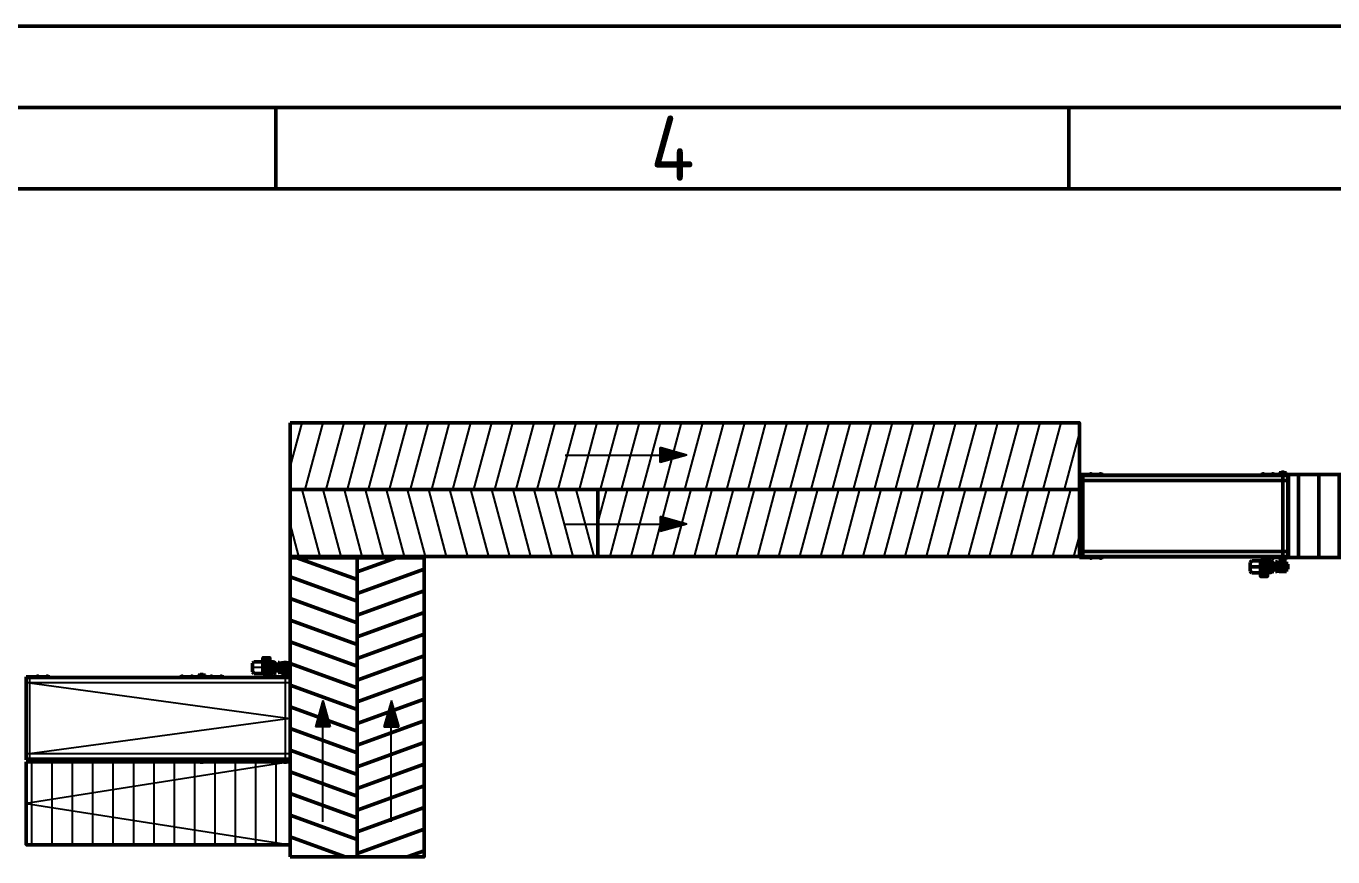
# Model space of a CAD drawing. Header units: millimetres. Extents: x 0 to 118800, y 79635 to 177025.
# Drawn here: x 27135 to 43172, y 166821 to 177025 of the extents above; entities that cross this region are included whole.
import ezdxf
from ezdxf.enums import TextEntityAlignment as Align

# ---------------------------------------------------------------- set-up
doc = ezdxf.new("R2010")
doc.units = ezdxf.units.MM
doc.header["$LTSCALE"] = 200
doc.linetypes.add('AM_DIN_F_W050', pattern=[6.25, 4.75, -1.5])
doc.linetypes.add('AM_DIN_G_W050', pattern=[13.75, 9.75, -1.5, 1, -1.5])
for name, color, linetype, lineweight in [('AM_0', 7, 'Continuous', 50), ('AM_2', 5, 'Continuous', 50), ('AM_3', 6, 'AM_DIN_F_W050', 25), ('AM_7', 4, 'AM_DIN_G_W050', 25), ('AM_BOR', 7, 'Continuous', 50)]:
    doc.layers.add(name, color=color, linetype=linetype, lineweight=lineweight)
doc.layers.add('TECHNOLOGIE', color=4, linetype='Continuous')
doc.styles.add('ACDINTS', font='isocp.shx', dxfattribs={"height": 1})

# ---------------------------------------------------------------- blocks, each defined once
blk = doc.blocks.new('DIN_A2')
blk.add_line((5, 415), (589, 415))
at = {"layer": 'AM_BOR', "color": 7, "lineweight": 50}
for p, q in [((0, 420), (594, 420)), ((151, 415), (151, 410)), ((199.667, 415), (199.667, 410)), ((10, 410), (584, 410))]:
    blk.add_line(p, q, dxfattribs=at)
at = {"layer": 'AM_BOR', "color": 7, "lineweight": 50, "style": 'ACDINTS'}
blk.add_text('4', height=4, dxfattribs=at).set_placement((175.333, 412.5), align=Align.MIDDLE_CENTER)
blk = doc.blocks.new('pfeil gerade')
at = {"layer": 'TECHNOLOGIE'}
for p, q in [((0, 0), (1167.09, 0)), ((0, 0), (1167.09, 0)), ((1493.02, 0), (1167.09, 92.01)), ((1167.09, -91.28), (1167.09, 92.01)), ((1493.02, 0), (1167.09, 92.01)), ((1167.09, -91.28), (1167.09, 92.01)), ((1493.02, 0.72), (1167.09, -91.28)), ((1493.02, 0.72), (1167.09, -91.28)), ((1175.04, 79.89), (1463.71, 0.08)), ((1175.04, -81.95), (1175.04, 79.89)), ((1175.04, 79.89), (1463.71, 0.08)), ((1175.04, -81.95), (1175.04, 79.89)), ((1180.95, -78.62), (1182.92, 65.48)), ((1180.95, -78.62), (1182.92, 65.48)), ((1463.71, 0.08), (1180.95, -78.62)), ((1463.71, 0.08), (1180.95, -78.62)), ((1182.92, 65.48), (1429.23, 1.19)), ((1182.92, 65.48), (1429.23, 1.19)), ((1188.83, -65.32), (1191.78, 54.39)), ((1188.83, -65.32), (1191.78, 54.39)), ((1429.23, 1.19), (1188.83, -65.32)), ((1429.23, 1.19), (1188.83, -65.32)), ((1191.79, 54.39), (1393.76, 1.19)), ((1197.7, -55.35), (1200.65, 44.42)), ((1197.7, -55.35), (1200.65, 44.42)), ((1393.76, 1.19), (1197.7, -55.35)), ((1393.76, 1.19), (1197.7, -55.35)), ((1200.65, 44.42), (1364.2, 1.19)), ((1200.65, 44.42), (1364.2, 1.19)), ((1206.56, -43.15), (1209.52, 32.22)), ((1206.56, -43.15), (1209.52, 32.22)), ((1364.2, 1.19), (1206.57, -43.15)), ((1364.2, 1.19), (1206.57, -43.15)), ((1209.52, 32.22), (1336.62, 1.19)), ((1209.52, 32.22), (1336.62, 1.19)), ((1214.45, -29.85), (1216.42, 22.25)), ((1214.45, -29.85), (1216.42, 22.25)), ((1336.62, 1.19), (1214.45, -29.85)), ((1336.62, 1.19), (1214.45, -29.85)), ((1216.42, 22.25), (1307.06, 2.29)), ((1216.42, 22.25), (1307.06, 2.29)), ((1220.36, -17.65), (1223.31, 11.17)), ((1220.36, -17.65), (1223.31, 11.17)), ((1307.06, 2.29), (1220.36, -17.65)), ((1307.06, 2.29), (1220.36, -17.65)), ((1223.31, 11.17), (1278.49, 2.29)), ((1223.31, 11.17), (1278.49, 2.29)), ((1278.49, 2.29), (1231.2, -5.46)), ((1278.49, 2.29), (1231.2, -5.46)), ((1231.2, -5.46), (1231.2, 1.19)), ((1231.2, -5.46), (1231.2, 1.19))]:
    blk.add_line(p, q, dxfattribs=at)
blk = doc.blocks.new('gf bl3500 mit knick gb1000 ds')
at = {"layer": 'AM_0'}
for p, q in [((-3390, 508), (-3390, 500)), ((-3390, 508), (-3059, 508)), ((-3390, 500), (-150, 500)), ((-3390, -500), (-3390, 500)), ((-3387, 515), (-3387, 508)), ((-3272, 515), (-3387, 515)), ((-3387, 508), (-3272, 508)), ((-3374, 529), (-3374, 515)), ((-3284, 529), (-3374, 529)), ((-3374, 515), (-3284, 515)), ((-3347, 538), (-3312, 538)), ((-3347, 529), (-3347, 538)), ((-3342, 529), (-3342, 538)), ((-3329, 538), (-3329, 508)), ((-3317, 529), (-3317, 538)), ((-3312, 529), (-3312, 538)), ((-3284, 515), (-3284, 529)), ((-3272, 508), (-3272, 515)), ((-3220, 508), (-3220, 510)), ((-3220, 510), (-3199, 510)), ((-3199, 508), (-3220, 508)), ((-3218, 516), (-3218, 510)), ((-3214, 510), (-3218, 510)), ((-3202, 516), (-3216, 516)), ((-3214, 516), (-3214, 510)), ((-3214, 510), (-3204, 510)), ((-3204, 516), (-3204, 510)), ((-3200, 510), (-3204, 510)), ((-3200, 516), (-3200, 510)), ((-3199, 510), (-3199, 508)), ((-3100, 508), (-3100, 510)), ((-3100, 510), (-3079, 510)), ((-3079, 508), (-3100, 508)), ((-3098, 516), (-3098, 510)), ((-3094, 510), (-3098, 510)), ((-3082, 516), (-3096, 516)), ((-3094, 516), (-3094, 510)), ((-3094, 510), (-3084, 510)), ((-3084, 516), (-3084, 510)), ((-3080, 510), (-3084, 510)), ((-3080, 516), (-3080, 510)), ((-3079, 510), (-3079, 508)), ((-3059, 508), (-3059, 500)), ((-2574, 508), (-2574, 500)), ((-2243, 508), (-2574, 508)), ((-2534, 510), (-2555, 510)), ((-2555, 510), (-2555, 508)), ((-2555, 508), (-2534, 508)), ((-2554, 516), (-2554, 510)), ((-2554, 510), (-2550, 510)), ((-2551, 516), (-2537, 516)), ((-2539, 510), (-2550, 510)), ((-2549, 516), (-2549, 510)), ((-2540, 516), (-2540, 510)), ((-2539, 510), (-2535, 510)), ((-2535, 516), (-2535, 510)), ((-2534, 508), (-2534, 510)), ((-2414, 510), (-2435, 510)), ((-2435, 510), (-2435, 508)), ((-2435, 508), (-2414, 508)), ((-2434, 516), (-2434, 510)), ((-2434, 510), (-2430, 510)), ((-2431, 516), (-2417, 516)), ((-2419, 510), (-2430, 510)), ((-2429, 516), (-2429, 510)), ((-2420, 516), (-2420, 510)), ((-2419, 510), (-2415, 510)), ((-2415, 516), (-2415, 510)), ((-2414, 508), (-2414, 510)), ((-2365, 508), (-2365, 500)), ((-2365, 508), (-2034, 508)), ((-2362, 515), (-2362, 508)), ((-2247, 515), (-2362, 515)), ((-2362, 508), (-2362, 515)), ((-2362, 515), (-2247, 515)), ((-2362, 508), (-2247, 508)), ((-2247, 508), (-2362, 508)), ((-2349, 529), (-2349, 515)), ((-2259, 529), (-2349, 529)), ((-2349, 515), (-2349, 529)), ((-2349, 529), (-2259, 529)), ((-2349, 515), (-2259, 515)), ((-2259, 515), (-2349, 515)), ((-2322, 538), (-2287, 538)), ((-2322, 529), (-2322, 538)), ((-2287, 538), (-2322, 538)), ((-2322, 529), (-2322, 538)), ((-2317, 529), (-2317, 538)), ((-2317, 529), (-2317, 538)), ((-2304, 538), (-2304, 508)), ((-2304, 538), (-2304, 508)), ((-2292, 529), (-2292, 538)), ((-2292, 529), (-2292, 538)), ((-2287, 529), (-2287, 538)), ((-2287, 529), (-2287, 538)), ((-2259, 515), (-2259, 529)), ((-2259, 529), (-2259, 515)), ((-2247, 508), (-2247, 515)), ((-2247, 515), (-2247, 508)), ((-2243, 508), (-2243, 500)), ((-2195, 508), (-2195, 510)), ((-2195, 510), (-2174, 510)), ((-2174, 508), (-2195, 508)), ((-2194, 516), (-2194, 510)), ((-2190, 510), (-2194, 510)), ((-2177, 516), (-2191, 516)), ((-2190, 510), (-2179, 510)), ((-2189, 516), (-2189, 510)), ((-2180, 516), (-2180, 510)), ((-2175, 510), (-2179, 510)), ((-2175, 516), (-2175, 510)), ((-2174, 510), (-2174, 508)), ((-2075, 508), (-2075, 510)), ((-2075, 510), (-2054, 510)), ((-2054, 508), (-2075, 508)), ((-2074, 516), (-2074, 510)), ((-2070, 510), (-2074, 510)), ((-2057, 516), (-2071, 516)), ((-2070, 510), (-2059, 510)), ((-2069, 516), (-2069, 510)), ((-2060, 516), (-2060, 510)), ((-2055, 510), (-2059, 510)), ((-2055, 516), (-2055, 510)), ((-2054, 510), (-2054, 508)), ((-2034, 508), (-2034, 500)), ((-440, 508), (-440, 500)), ((-440, 508), (-150, 508)), ((-420, 508), (-420, 510)), ((-420, 510), (-400, 510)), ((-400, 508), (-420, 508)), ((-419, 516), (-419, 510)), ((-415, 510), (-419, 510)), ((-403, 516), (-417, 516)), ((-415, 516), (-415, 510)), ((-415, 510), (-405, 510)), ((-405, 516), (-405, 510)), ((-401, 510), (-405, 510)), ((-401, 516), (-401, 510)), ((-400, 510), (-400, 508)), ((-300, 508), (-300, 510)), ((-300, 510), (-280, 510)), ((-280, 508), (-300, 508)), ((-299, 516), (-299, 510)), ((-295, 510), (-299, 510)), ((-283, 516), (-297, 516)), ((-295, 516), (-295, 510)), ((-295, 510), (-285, 510)), ((-285, 516), (-285, 510)), ((-281, 510), (-285, 510)), ((-281, 516), (-281, 510)), ((-280, 510), (-280, 508)), ((-150, 508), (-150, 500)), ((-150, -500), (-150, 500)), ((-3391, -594), (-3391, -654)), ((-3255, -594), (-3391, -594)), ((-3390, -500), (-150, -500)), ((-3390, -508), (-3390, -500)), ((-3390, -508), (-3059, -508)), ((-3387, -515), (-3387, -508)), ((-3387, -508), (-3272, -508)), ((-3272, -515), (-3387, -515)), ((-3374, -529), (-3374, -515)), ((-3374, -515), (-3284, -515)), ((-3284, -529), (-3374, -529)), ((-3284, -564), (-3374, -564)), ((-3374, -564), (-3374, -594)), ((-3347, -529), (-3347, -538)), ((-3347, -538), (-3312, -538)), ((-3347, -561), (-3347, -564)), ((-3312, -561), (-3347, -561)), ((-3342, -529), (-3342, -538)), ((-3339, -561), (-3339, -538)), ((-3329, -538), (-3329, -508)), ((-3319, -561), (-3319, -538)), ((-3317, -529), (-3317, -538)), ((-3312, -529), (-3312, -538)), ((-3312, -561), (-3312, -564)), ((-3284, -515), (-3284, -529)), ((-3284, -564), (-3284, -594)), ((-3255, -568), (-3284, -568)), ((-3272, -508), (-3272, -515)), ((-3255, -564), (-3249, -564)), ((-3255, -564), (-3255, -684)), ((-3249, -584), (-3252, -584)), ((-3252, -584), (-3252, -664)), ((-3241, -564), (-3249, -564)), ((-3249, -564), (-3249, -684)), ((-3249, -564), (-3249, -684)), ((-3249, -585), (-3241, -585)), ((-3249, -591), (-3241, -591)), ((-3241, -684), (-3241, -564)), ((-3241, -594), (-3205, -594)), ((-3199, -508), (-3220, -508)), ((-3220, -508), (-3220, -510)), ((-3220, -510), (-3199, -510)), ((-3214, -510), (-3218, -510)), ((-3218, -516), (-3218, -510)), ((-3202, -516), (-3216, -516)), ((-3214, -510), (-3204, -510)), ((-3214, -516), (-3214, -510)), ((-3205, -564), (-3205, -684)), ((-3200, -510), (-3204, -510)), ((-3204, -516), (-3204, -510)), ((-3200, -516), (-3200, -510)), ((-3185, -559), (-3200, -559)), ((-3199, -510), (-3199, -508)), ((-3185, -554), (-3185, -694)), ((-3055, -554), (-3185, -554)), ((-3055, -557), (-3185, -557)), ((-3055, -563), (-3185, -563)), ((-3055, -579), (-3185, -579)), ((-3055, -594), (-3185, -594)), ((-3055, -609), (-3185, -609)), ((-3055, -639), (-3185, -639)), ((-3079, -508), (-3100, -508)), ((-3100, -508), (-3100, -510)), ((-3100, -510), (-3079, -510)), ((-3094, -510), (-3098, -510)), ((-3098, -516), (-3098, -510)), ((-3082, -516), (-3096, -516)), ((-3094, -510), (-3084, -510)), ((-3094, -516), (-3094, -510)), ((-3080, -510), (-3084, -510)), ((-3084, -516), (-3084, -510)), ((-3080, -516), (-3080, -510)), ((-3079, -510), (-3079, -508)), ((-3059, -508), (-3059, -500)), ((-3055, -696), (-3055, -551)), ((-3055, -551), (-2949, -551)), ((-2949, -551), (-2929, -571)), ((-2929, -571), (-2929, -676)), ((-2574, -508), (-2574, -500)), ((-2243, -508), (-2574, -508)), ((-2555, -508), (-2534, -508)), ((-2555, -510), (-2555, -508)), ((-2534, -510), (-2555, -510)), ((-2554, -510), (-2550, -510)), ((-2554, -516), (-2554, -510)), ((-2551, -516), (-2537, -516)), ((-2539, -510), (-2550, -510)), ((-2549, -516), (-2549, -510)), ((-2540, -516), (-2540, -510)), ((-2539, -510), (-2535, -510)), ((-2535, -516), (-2535, -510)), ((-2534, -508), (-2534, -510)), ((-2435, -508), (-2414, -508)), ((-2435, -510), (-2435, -508)), ((-2414, -510), (-2435, -510)), ((-2434, -510), (-2430, -510)), ((-2434, -516), (-2434, -510)), ((-2431, -516), (-2417, -516)), ((-2419, -510), (-2430, -510)), ((-2429, -516), (-2429, -510)), ((-2420, -516), (-2420, -510)), ((-2419, -510), (-2415, -510)), ((-2415, -516), (-2415, -510)), ((-2414, -508), (-2414, -510)), ((-2365, -508), (-2365, -500)), ((-2365, -508), (-2034, -508)), ((-2362, -515), (-2362, -508)), ((-2362, -508), (-2247, -508)), ((-2362, -508), (-2362, -515)), ((-2247, -508), (-2362, -508)), ((-2247, -515), (-2362, -515)), ((-2362, -515), (-2247, -515)), ((-2349, -529), (-2349, -515)), ((-2349, -515), (-2259, -515)), ((-2349, -515), (-2349, -529)), ((-2259, -515), (-2349, -515)), ((-2259, -529), (-2349, -529)), ((-2349, -529), (-2259, -529)), ((-2322, -529), (-2322, -538)), ((-2322, -529), (-2322, -538)), ((-2322, -538), (-2287, -538)), ((-2287, -538), (-2322, -538)), ((-2317, -529), (-2317, -538)), ((-2317, -529), (-2317, -538)), ((-2304, -538), (-2304, -508)), ((-2304, -538), (-2304, -508)), ((-2292, -529), (-2292, -538)), ((-2292, -529), (-2292, -538)), ((-2287, -529), (-2287, -538)), ((-2287, -529), (-2287, -538)), ((-2259, -515), (-2259, -529)), ((-2259, -529), (-2259, -515)), ((-2247, -508), (-2247, -515)), ((-2247, -515), (-2247, -508)), ((-2243, -508), (-2243, -500)), ((-2174, -508), (-2195, -508)), ((-2195, -508), (-2195, -510)), ((-2195, -510), (-2174, -510)), ((-2190, -510), (-2194, -510)), ((-2194, -516), (-2194, -510)), ((-2177, -516), (-2191, -516)), ((-2190, -510), (-2179, -510)), ((-2189, -516), (-2189, -510)), ((-2180, -516), (-2180, -510)), ((-2175, -510), (-2179, -510)), ((-2175, -516), (-2175, -510)), ((-2174, -510), (-2174, -508)), ((-2054, -508), (-2075, -508)), ((-2075, -508), (-2075, -510)), ((-2075, -510), (-2054, -510)), ((-2070, -510), (-2074, -510)), ((-2074, -516), (-2074, -510)), ((-2057, -516), (-2071, -516)), ((-2070, -510), (-2059, -510)), ((-2069, -516), (-2069, -510)), ((-2060, -516), (-2060, -510)), ((-2055, -510), (-2059, -510)), ((-2055, -516), (-2055, -510)), ((-2054, -510), (-2054, -508)), ((-2034, -508), (-2034, -500)), ((-440, -508), (-440, -500)), ((-440, -508), (-150, -508)), ((-420, -508), (-420, -510)), ((-400, -508), (-420, -508)), ((-420, -510), (-400, -510)), ((-415, -510), (-419, -510)), ((-419, -516), (-419, -510)), ((-403, -516), (-417, -516)), ((-415, -516), (-415, -510)), ((-415, -510), (-405, -510)), ((-401, -510), (-405, -510)), ((-405, -516), (-405, -510)), ((-401, -516), (-401, -510)), ((-400, -510), (-400, -508)), ((-300, -508), (-300, -510)), ((-280, -508), (-300, -508)), ((-300, -510), (-280, -510)), ((-295, -510), (-299, -510)), ((-299, -516), (-299, -510)), ((-283, -516), (-297, -516)), ((-295, -510), (-285, -510)), ((-295, -516), (-295, -510)), ((-285, -516), (-285, -510)), ((-281, -510), (-285, -510)), ((-281, -516), (-281, -510)), ((-280, -510), (-280, -508)), ((-150, -508), (-150, -500)), ((-3255, -654), (-3391, -654)), ((-3374, -654), (-3374, -680)), ((-3284, -680), (-3374, -680)), ((-3347, -680), (-3347, -684)), ((-3312, -684), (-3347, -684)), ((-3312, -680), (-3312, -684)), ((-3284, -654), (-3284, -680)), ((-3255, -678), (-3284, -678)), ((-3255, -684), (-3249, -684)), ((-3252, -664), (-3249, -664)), ((-3249, -656), (-3241, -656)), ((-3249, -662), (-3241, -662)), ((-3249, -684), (-3241, -684)), ((-3241, -654), (-3205, -654)), ((-3200, -689), (-3185, -689)), ((-3055, -654), (-3185, -654)), ((-3055, -669), (-3185, -669)), ((-3055, -685), (-3185, -685)), ((-3055, -691), (-3185, -691)), ((-3185, -694), (-3055, -694)), ((-3142, -741), (-3142, -694)), ((-3142, -741), (-3055, -741)), ((-3059, -745), (-3138, -745)), ((-2949, -696), (-3055, -696)), ((-3055, -696), (-3055, -741)), ((-2929, -676), (-2949, -696))]:
    blk.add_line(p, q, dxfattribs=at)
for centre, radius, start, end in [((-3216, 513), 3.73, 90, 128.2132), ((-3216, 513), 3.73, 51.7868, 90), ((-3209, 503), 13.7, 70.3472, 109.6528), ((-3202, 513), 3.73, 90, 128.2132), ((-3202, 513), 3.73, 51.7868, 90), ((-3096, 513), 3.73, 90, 128.2132), ((-3096, 513), 3.73, 51.7868, 90), ((-3089, 503), 13.7, 70.3472, 109.6528), ((-3082, 513), 3.73, 90, 128.2132), ((-3082, 513), 3.73, 51.7868, 90), ((-2551, 513), 3.73, 90, 128.2132), ((-2551, 513), 3.73, 51.7868, 90), ((-2544, 503), 13.7, 70.3472, 109.6528), ((-2537, 513), 3.73, 90, 128.2132), ((-2537, 513), 3.73, 51.7868, 90), ((-2431, 513), 3.73, 90, 128.2132), ((-2431, 513), 3.73, 51.7868, 90), ((-2424, 503), 13.7, 70.3472, 109.6528), ((-2417, 513), 3.73, 90, 128.2132), ((-2417, 513), 3.73, 51.7868, 90), ((-2191, 513), 3.73, 90, 128.2132), ((-2191, 513), 3.73, 51.7868, 90), ((-2184, 503), 13.7, 70.3472, 109.6528), ((-2177, 513), 3.73, 90, 128.2132), ((-2177, 513), 3.73, 51.7868, 90), ((-2071, 513), 3.73, 90, 128.2132), ((-2071, 513), 3.73, 51.7868, 90), ((-2064, 503), 13.7, 70.3472, 109.6528), ((-2057, 513), 3.73, 90, 128.2132), ((-2057, 513), 3.73, 51.7868, 90), ((-417, 513), 3.73, 90, 128.2132), ((-417, 513), 3.73, 51.7868, 90), ((-410, 503), 13.7, 70.3472, 109.6528), ((-403, 513), 3.73, 90, 128.2132), ((-403, 513), 3.73, 51.7868, 90), ((-297, 513), 3.73, 90, 128.2132), ((-297, 513), 3.73, 51.7868, 90), ((-290, 503), 13.7, 70.3472, 109.6528), ((-283, 513), 3.73, 90, 128.2132), ((-283, 513), 3.73, 51.7868, 90), ((-3216, -513), 3.73, 231.7868, 270), ((-3216, -513), 3.73, 270, 308.2132), ((-3209, -503), 13.7, 250.3472, 289.6528), ((-3200, -564), 5, 90, 180), ((-3202, -513), 3.73, 231.7868, 270), ((-3202, -513), 3.73, 270, 308.2132), ((-3096, -513), 3.73, 231.7868, 270), ((-3096, -513), 3.73, 270, 308.2132), ((-3089, -503), 13.7, 250.3472, 289.6528), ((-3082, -513), 3.73, 231.7868, 270), ((-3082, -513), 3.73, 270, 308.2132), ((-2551, -513), 3.73, 231.7868, 270), ((-2551, -513), 3.73, 270, 308.2132), ((-2544, -503), 13.7, 250.3472, 289.6528), ((-2537, -513), 3.73, 231.7868, 270), ((-2537, -513), 3.73, 270, 308.2132), ((-2431, -513), 3.73, 231.7868, 270), ((-2431, -513), 3.73, 270, 308.2132), ((-2424, -503), 13.7, 250.3472, 289.6528), ((-2417, -513), 3.73, 231.7868, 270), ((-2417, -513), 3.73, 270, 308.2132), ((-2191, -513), 3.73, 231.7868, 270), ((-2191, -513), 3.73, 270, 308.2132), ((-2184, -503), 13.7, 250.3472, 289.6528), ((-2177, -513), 3.73, 231.7868, 270), ((-2177, -513), 3.73, 270, 308.2132), ((-2071, -513), 3.73, 231.7868, 270), ((-2071, -513), 3.73, 270, 308.2132), ((-2064, -503), 13.7, 250.3472, 289.6528), ((-2057, -513), 3.73, 231.7868, 270), ((-2057, -513), 3.73, 270, 308.2132), ((-417, -513), 3.73, 231.7868, 270), ((-417, -513), 3.73, 270, 308.2132), ((-410, -503), 13.7, 250.3472, 289.6528), ((-403, -513), 3.73, 231.7868, 270), ((-403, -513), 3.73, 270, 308.2132), ((-297, -513), 3.73, 231.7868, 270), ((-297, -513), 3.73, 270, 308.2132), ((-290, -503), 13.7, 250.3472, 289.6528), ((-283, -513), 3.73, 231.7868, 270), ((-283, -513), 3.73, 270, 308.2132), ((-3200, -684), 5, 180, 270), ((-3138, -741), 4, 180, 270), ((-3059, -741), 4, 270, 0)]:
    blk.add_arc(centre, radius, start, end, dxfattribs=at)
at = {"layer": 'AM_3'}
for p, q in [((-3390, 497), (-150, 497)), ((-3390, -498), (-150, -498)), ((-3339, -561), (-3339, -665)), ((-3319, -561), (-3319, -665)), ((-3339, -665), (-3319, -665))]:
    blk.add_line(p, q, dxfattribs=at)
at = {"layer": 'AM_7'}
for p, q in [((-3329, -508), (-3329, 508)), ((-190, -508), (-190, 508)), ((-3249, -624), (-3391, -624)), ((-3329, -561), (-3329, -684)), ((-3249, -624), (-2929, -624))]:
    blk.add_line(p, q, dxfattribs=at)
at = {"layer": 'TECHNOLOGIE'}
for p, q in [((-3390, 435), (-150, 435)), ((-3390, 0), (-190, 435)), ((-190, -435), (-3390, 0)), ((-3390, -435), (-150, -435))]:
    blk.add_line(p, q, dxfattribs=at)

msp = doc.modelspace()

# ---------------------------------------------------------------- hatches: boundary and pattern name
at = {"layer": 'AM_2'}
h = msp.add_hatch(dxfattribs=at)
h.set_pattern_fill('_USER', color=256, scale=250, angle=90, style=0, pattern_type=0)
h.set_pattern_definition([(90, (0, 0), (-250, 2e-14), [])])
h.paths.add_polyline_path([(43603, 171516), (42628, 171516), (42628, 170500), (43603, 170500)])
h = msp.add_hatch(dxfattribs=at)
h.set_pattern_fill('_USER', color=256, scale=250, angle=340, style=0, pattern_type=0)
h.set_pattern_definition([(340, (0, 31532), (85.50504, 234.92316), [])])
h.paths.add_polyline_path([(30375, 166821), (30375, 170496), (31196, 170496), (31196, 166821)])
h = msp.add_hatch(dxfattribs=at)
h.set_pattern_fill('_USER', color=256, scale=250, angle=20, style=0, pattern_type=0)
h.set_pattern_definition([(20, (0, 31532), (-85.50504, 234.92316), [])])
h.paths.add_polyline_path([(31196, 166821), (31196, 170496), (32018, 170496), (32018, 166821)])
at = {"layer": 'TECHNOLOGIE'}
h = msp.add_hatch(dxfattribs=at)
h.set_pattern_fill('_USER', color=256, scale=250, angle=105, style=0, pattern_type=0)
h.set_pattern_definition([(255, (7e-12, 315185.44), (-241.48146, 64.70476), [])])
h.paths.add_polyline_path([(40062, 171332), (30375, 171332), (30375, 172154), (31196, 172154), (32018, 172154), (40062, 172154)])
h.paths.add_polyline_path([(34918, 171848), (34918, 171664), (35243, 171756)], flags=16)
h.paths.add_polyline_path([(35215, 171756), (34926, 171835), (34926, 171675)], flags=0)
h.paths.add_polyline_path([(35180, 171757), (34934, 171821), (34932, 171688)], flags=0)
h.paths.add_polyline_path([(35145, 171757), (34943, 171810), (34940, 171698)], flags=0)
h.paths.add_polyline_path([(34957, 171703), (34958, 171712), (35115, 171757), (34943, 171802), (34940, 171698)], flags=0)
h.paths.add_polyline_path([(35115, 171757), (34952, 171800), (34949, 171710)], flags=0)
h.paths.add_polyline_path([(35088, 171757), (34960, 171788), (34958, 171724)], flags=0)
h.paths.add_polyline_path([(35058, 171758), (34967, 171778), (34966, 171737)], flags=0)
h.paths.add_polyline_path([(35029, 171758), (34982, 171765), (34982, 171750)], flags=0)
h = msp.add_hatch(dxfattribs=at)
h.set_pattern_fill('_USER', color=256, scale=250, angle=75, style=0, pattern_type=0)
h.set_pattern_definition([(285, (7e-12, 315185.44), (-241.48146, -64.70476), [])])
h.paths.add_polyline_path([(34153, 170511), (31153, 170511), (30375, 170511), (30375, 171332), (34153, 171332)])
h = msp.add_hatch(dxfattribs=at)
h.set_pattern_fill('_USER', color=256, scale=250, angle=105, style=0, pattern_type=0)
h.set_pattern_definition([(255, (7e-12, 222160.45), (-241.4815, 64.7048), [])])
h.paths.add_polyline_path([(40062, 170511), (34153, 170511), (34153, 170909), (34918, 170909), (34918, 170817), (35243, 170908), (34918, 171000), (34918, 170909), (34153, 170909), (34153, 171332), (40062, 171332)])
h = msp.add_hatch(dxfattribs=at)
h.set_pattern_fill('_USER', color=256, scale=250, angle=90, style=0, pattern_type=0)
h.set_pattern_definition([(90, (5204.3, 118883.38), (-250, 2e-14), [])])
h.paths.add_polyline_path([(27135, 167987), (27135, 166971), (30375, 166971), (30375, 167987)])

# ---------------------------------------------------------------- linework, layer by layer
at = {"layer": 'AM_0'}
msp.add_line((34153, 171332), (34153, 170511), dxfattribs=at)
for points in [[(30375, 172154), (40062, 172154), (40062, 171332), (30375, 171332)], [(30375, 171332), (40062, 171332), (40062, 170511), (30375, 170511)], [(27135, 167987), (27135, 166971), (30375, 166971), (30375, 167987)]]:
    msp.add_lwpolyline(points, close=True, dxfattribs=at)
at = {"layer": 'AM_2'}
for p, q in [((40352, 171516), (40062, 171516)), ((40062, 171516), (40062, 171508)), ((42618, 171508), (40062, 171508)), ((40062, 170508), (40062, 171508)), ((42618, 171505), (40062, 171505)), ((42618, 171443), (40062, 171443)), ((40102, 170500), (40102, 171516)), ((40213, 171518), (40192, 171518)), ((40192, 171518), (40192, 171516)), ((40192, 171516), (40213, 171516)), ((40193, 171524), (40193, 171518)), ((40193, 171518), (40197, 171518)), ((40195, 171525), (40209, 171525)), ((40197, 171524), (40197, 171518)), ((40207, 171518), (40197, 171518)), ((40207, 171524), (40207, 171518)), ((40207, 171518), (40211, 171518)), ((40211, 171524), (40211, 171518)), ((40213, 171516), (40213, 171518)), ((40333, 171518), (40312, 171518)), ((40312, 171518), (40312, 171516)), ((40312, 171516), (40333, 171516)), ((40313, 171524), (40313, 171518)), ((40313, 171518), (40317, 171518)), ((40315, 171525), (40329, 171525)), ((40317, 171524), (40317, 171518)), ((40327, 171518), (40317, 171518)), ((40327, 171524), (40327, 171518)), ((40327, 171518), (40331, 171518)), ((40331, 171524), (40331, 171518)), ((40333, 171516), (40333, 171518)), ((40352, 171516), (40352, 171508)), ((42618, 171516), (42287, 171516)), ((42287, 171516), (42287, 171508)), ((42307, 171518), (42307, 171516)), ((42328, 171518), (42307, 171518)), ((42307, 171516), (42328, 171516)), ((42308, 171524), (42308, 171518)), ((42308, 171518), (42312, 171518)), ((42310, 171525), (42324, 171525)), ((42323, 171518), (42312, 171518)), ((42313, 171524), (42313, 171518)), ((42322, 171524), (42322, 171518)), ((42323, 171518), (42327, 171518)), ((42327, 171524), (42327, 171518)), ((42328, 171516), (42328, 171518)), ((42427, 171518), (42427, 171516)), ((42448, 171518), (42427, 171518)), ((42427, 171516), (42448, 171516)), ((42428, 171524), (42428, 171518)), ((42428, 171518), (42432, 171518)), ((42430, 171525), (42444, 171525)), ((42443, 171518), (42432, 171518)), ((42433, 171524), (42433, 171518)), ((42442, 171524), (42442, 171518)), ((42443, 171518), (42447, 171518)), ((42447, 171524), (42447, 171518)), ((42448, 171516), (42448, 171518)), ((42500, 171523), (42615, 171523)), ((42500, 171516), (42500, 171523)), ((42615, 171516), (42500, 171516)), ((42512, 171537), (42602, 171537)), ((42512, 171523), (42512, 171537)), ((42602, 171523), (42512, 171523)), ((42540, 171537), (42540, 171546)), ((42575, 171546), (42540, 171546)), ((42545, 171537), (42545, 171546)), ((42557, 171546), (42557, 171516)), ((42557, 170500), (42557, 171516)), ((42570, 171537), (42570, 171546)), ((42575, 171537), (42575, 171546)), ((42602, 171537), (42602, 171523)), ((42615, 171523), (42615, 171516)), ((42618, 171516), (42618, 171508)), ((42618, 171516), (42618, 171508)), ((42618, 170508), (42618, 171508)), ((42618, 170508), (42618, 171508)), ((42618, 170573), (40062, 170573)), ((42618, 170511), (40062, 170511)), ((42618, 170508), (40062, 170508)), ((40062, 170500), (40062, 170508)), ((40352, 170500), (40062, 170500)), ((40192, 170500), (40213, 170500)), ((40192, 170498), (40192, 170500)), ((40213, 170498), (40192, 170498)), ((40193, 170498), (40197, 170498)), ((40193, 170493), (40193, 170498)), ((40195, 170492), (40209, 170492)), ((40197, 170493), (40197, 170498)), ((40207, 170498), (40197, 170498)), ((40207, 170493), (40207, 170498)), ((40207, 170498), (40211, 170498)), ((40211, 170493), (40211, 170498)), ((40213, 170500), (40213, 170498)), ((40312, 170500), (40333, 170500)), ((40312, 170498), (40312, 170500)), ((40333, 170498), (40312, 170498)), ((40313, 170493), (40313, 170498)), ((40313, 170498), (40317, 170498)), ((40315, 170492), (40329, 170492)), ((40327, 170498), (40317, 170498)), ((40317, 170493), (40317, 170498)), ((40327, 170493), (40327, 170498)), ((40327, 170498), (40331, 170498)), ((40331, 170493), (40331, 170498)), ((40333, 170500), (40333, 170498)), ((40352, 170500), (40352, 170508)), ((42287, 170500), (42287, 170508)), ((42618, 170500), (42287, 170500)), ((42307, 170498), (42307, 170500)), ((42307, 170500), (42328, 170500)), ((42328, 170498), (42307, 170498)), ((42308, 170493), (42308, 170498)), ((42308, 170498), (42312, 170498)), ((42310, 170492), (42324, 170492)), ((42323, 170498), (42312, 170498)), ((42313, 170493), (42313, 170498)), ((42322, 170493), (42322, 170498)), ((42323, 170498), (42327, 170498)), ((42327, 170493), (42327, 170498)), ((42328, 170500), (42328, 170498)), ((42427, 170498), (42427, 170500)), ((42427, 170500), (42448, 170500)), ((42448, 170498), (42427, 170498)), ((42428, 170493), (42428, 170498)), ((42428, 170498), (42432, 170498)), ((42430, 170492), (42444, 170492)), ((42443, 170498), (42432, 170498)), ((42433, 170493), (42433, 170498)), ((42442, 170493), (42442, 170498)), ((42443, 170498), (42447, 170498)), ((42447, 170493), (42447, 170498)), ((42448, 170500), (42448, 170498)), ((42615, 170500), (42500, 170500)), ((42500, 170500), (42500, 170493)), ((42500, 170493), (42615, 170493)), ((42602, 170493), (42512, 170493)), ((42512, 170493), (42512, 170479)), ((42557, 170470), (42557, 170500)), ((42602, 170479), (42602, 170493)), ((42615, 170493), (42615, 170500)), ((42618, 170500), (42618, 170508)), ((42618, 170500), (42618, 170508)), ((42177, 170457), (42157, 170437)), ((42157, 170437), (42157, 170332)), ((42477, 170385), (42157, 170385)), ((42157, 170332), (42177, 170312)), ((42283, 170457), (42177, 170457)), ((42283, 170312), (42283, 170457)), ((42283, 170455), (42413, 170455)), ((42283, 170452), (42413, 170452)), ((42283, 170446), (42413, 170446)), ((42283, 170430), (42413, 170430)), ((42283, 170415), (42413, 170415)), ((42283, 170400), (42413, 170400)), ((42283, 170370), (42413, 170370)), ((42283, 170355), (42413, 170355)), ((42283, 170340), (42413, 170340)), ((42283, 170324), (42413, 170324)), ((42413, 170455), (42413, 170315)), ((42413, 170450), (42428, 170450)), ((42428, 170320), (42413, 170320)), ((42433, 170445), (42433, 170325)), ((42469, 170415), (42433, 170415)), ((42469, 170355), (42433, 170355)), ((42469, 170325), (42469, 170445)), ((42469, 170445), (42477, 170445)), ((42477, 170423), (42469, 170423)), ((42477, 170417), (42469, 170417)), ((42477, 170353), (42469, 170353)), ((42477, 170346), (42469, 170346)), ((42477, 170325), (42469, 170325)), ((42477, 170445), (42477, 170325)), ((42477, 170445), (42477, 170325)), ((42483, 170445), (42477, 170445)), ((42477, 170425), (42480, 170425)), ((42477, 170385), (42619, 170385)), ((42480, 170345), (42477, 170345)), ((42483, 170325), (42477, 170325)), ((42480, 170425), (42480, 170345)), ((42483, 170445), (42483, 170325)), ((42483, 170440), (42512, 170440)), ((42483, 170415), (42619, 170415)), ((42483, 170355), (42619, 170355)), ((42483, 170331), (42512, 170331)), ((42512, 170479), (42602, 170479)), ((42512, 170445), (42512, 170415)), ((42512, 170445), (42602, 170445)), ((42512, 170355), (42512, 170328)), ((42512, 170328), (42602, 170328)), ((42540, 170479), (42540, 170470)), ((42575, 170470), (42540, 170470)), ((42540, 170447), (42575, 170447)), ((42540, 170447), (42540, 170445)), ((42540, 170328), (42540, 170325)), ((42540, 170325), (42575, 170325)), ((42545, 170479), (42545, 170470)), ((42547, 170447), (42547, 170470)), ((42547, 170447), (42547, 170343)), ((42567, 170343), (42547, 170343)), ((42557, 170447), (42557, 170325)), ((42567, 170447), (42567, 170470)), ((42567, 170447), (42567, 170343)), ((42570, 170479), (42570, 170470)), ((42575, 170479), (42575, 170470)), ((42575, 170447), (42575, 170445)), ((42575, 170328), (42575, 170325)), ((42602, 170445), (42602, 170415)), ((42602, 170355), (42602, 170328)), ((42619, 170415), (42619, 170355)), ((42177, 170312), (42283, 170312)), ((42283, 170318), (42413, 170318)), ((42413, 170315), (42283, 170315)), ((42283, 170312), (42283, 170268)), ((42370, 170268), (42283, 170268)), ((42287, 170264), (42366, 170264)), ((42370, 170268), (42370, 170315))]:
    msp.add_line(p, q, dxfattribs=at)
for points in [[(43603, 171516), (42628, 171516), (42628, 170500), (43603, 170500)], [(30375, 166821), (30375, 170496), (31196, 170496), (31196, 166821)], [(31196, 166821), (31196, 170496), (32018, 170496), (32018, 166821)]]:
    msp.add_lwpolyline(points, close=True, dxfattribs=at)
for centre, radius, start, end in [((40195, 171521), 3.73, 90, 128.2132), ((40195, 171521), 3.73, 51.7868, 90), ((40202, 171511), 13.7, 70.3472, 109.6528), ((40209, 171521), 3.73, 90, 128.2132), ((40209, 171521), 3.73, 51.7868, 90), ((40315, 171521), 3.73, 90, 128.2132), ((40315, 171521), 3.73, 51.7868, 90), ((40322, 171511), 13.7, 70.3472, 109.6528), ((40329, 171521), 3.73, 90, 128.2132), ((40329, 171521), 3.73, 51.7868, 90), ((42310, 171521), 3.73, 90, 128.2132), ((42310, 171521), 3.73, 51.7868, 90), ((42317, 171511), 13.7, 70.3472, 109.6528), ((42324, 171521), 3.73, 90, 128.2132), ((42324, 171521), 3.73, 51.7868, 90), ((42430, 171521), 3.73, 90, 128.2132), ((42430, 171521), 3.73, 51.7868, 90), ((42437, 171511), 13.7, 70.3472, 109.6528), ((42444, 171521), 3.73, 90, 128.2132), ((42444, 171521), 3.73, 51.7868, 90), ((40195, 170495), 3.73, 231.7868, 270), ((40195, 170495), 3.73, 270, 308.2132), ((40202, 170505), 13.7, 250.3472, 289.6528), ((40209, 170495), 3.73, 231.7868, 270), ((40209, 170495), 3.73, 270, 308.2132), ((40315, 170495), 3.73, 231.7868, 270), ((40315, 170495), 3.73, 270, 308.2132), ((40322, 170505), 13.7, 250.3472, 289.6528), ((40329, 170495), 3.73, 231.7868, 270), ((40329, 170495), 3.73, 270, 308.2132), ((42310, 170495), 3.73, 231.7868, 270), ((42310, 170495), 3.73, 270, 308.2132), ((42317, 170505), 13.7, 250.3472, 289.6528), ((42324, 170495), 3.73, 231.7868, 270), ((42324, 170495), 3.73, 270, 308.2132), ((42430, 170495), 3.73, 231.7868, 270), ((42430, 170495), 3.73, 270, 308.2132), ((42437, 170505), 13.7, 250.3472, 289.6528), ((42444, 170495), 3.73, 231.7868, 270), ((42444, 170495), 3.73, 270, 308.2132), ((42428, 170445), 5, 0, 90), ((42428, 170325), 5, 270, 0), ((42287, 170268), 4, 180, 270), ((42366, 170268), 4, 270, 0)]:
    msp.add_arc(centre, radius, start, end, dxfattribs=at)
at = {"layer": 'TECHNOLOGIE'}
for p, q in [((30375, 167987), (27135, 167479)), ((27135, 167479), (30375, 166971))]:
    msp.add_line(p, q, dxfattribs=at)

# ---------------------------------------------------------------- block references
at = {"layer": 'AM_0', "xscale": 200, "yscale": 200, "zscale": 200}
msp.add_blockref('DIN_A2', (0, 93025), dxfattribs=at)
at = {"layer": 'AM_0'}
msp.add_blockref('pfeil gerade', (33751, 171756), dxfattribs=at)
at = {"layer": 'AM_0', "xscale": -1}
for p, rotation in [((33751, 170909), 180), ((31616, 167250), 270)]:
    msp.add_blockref('pfeil gerade', p, dxfattribs=dict(at, rotation=rotation))
at = {"layer": 'AM_0'}
for name, p, rotation in [('gf bl3500 mit knick gb1000 ds', (26985, 168523), 180), ('pfeil gerade', (30776, 167250), 89.99999999999999)]:
    msp.add_blockref(name, p, dxfattribs=dict(at, rotation=rotation))

doc.saveas('drawing.dxf')
